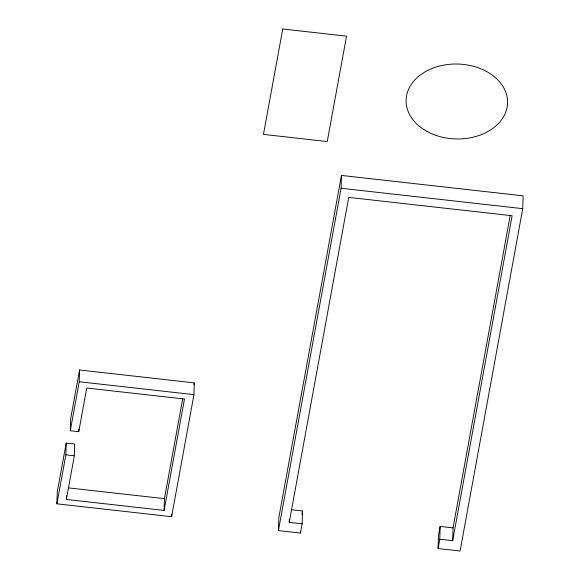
<?xml version="1.0" encoding="UTF-8"?>
<svg xmlns="http://www.w3.org/2000/svg" width="580" height="580" viewBox="0 0 580 580"><rect width="100%" height="100%" fill="white"/><g stroke="black" fill="none" stroke-linecap="round" stroke-linejoin="round"><path stroke-width="0.87" d="M56.898 503.817L57.231 492.058L66.214 443.076L74.682 444.026L74.349 455.786L66.359 499.445L164.104 510.422L184.491 399.011L86.753 388.034L78.757 431.694L70.274 430.744L70.6 418.985L79.569 369.996L194.278 382.88L193.952 394.639L171.607 516.7L56.898 503.817L65.881 454.829L66.214 443.076M66.41 497.633L66.461 495.827M70.274 430.744L79.242 381.756L79.569 369.996M78.757 431.694L78.837 428.983M164.104 510.422L164.43 498.662L182.7 398.844M171.607 516.7L171.687 513.989M291.327 509.718L302.492 510.973L302.137 523.798L300.44 533.063L278.436 530.591L278.799 517.766L341.446 175.428L523.102 195.837L522.74 208.662L460.092 551L438.088 548.528L438.451 535.702L440.147 526.437L453.031 527.887L452.668 540.712L439.785 539.262L440.147 526.437M302.137 523.798L289.246 522.355L289.318 519.789M300.44 533.063L300.483 531.352M278.436 530.591L341.091 188.261L341.446 175.428M193.952 384.663L194.278 382.88M289.246 522.355L348.718 197.388L512.14 215.745L452.668 540.712M301.875 514.344L302.492 510.973M438.088 548.528L439.785 539.262M453.031 527.887L510.219 215.383M341.091 188.261L522.74 208.662M79.242 381.756L193.952 394.639M65.881 454.829L74.349 455.786M68.483 487.889L164.43 498.662M282.743 29L263.458 134.386L327.25 141.556L346.543 36.163L282.743 29M427.112 131.493A50.75 37.475 1.6 0 0 507.319 105.973A50.75 37.475 1.6 0 0 436.102 67.026A50.75 37.475 1.6 0 0 427.112 131.493"/></g></svg>
